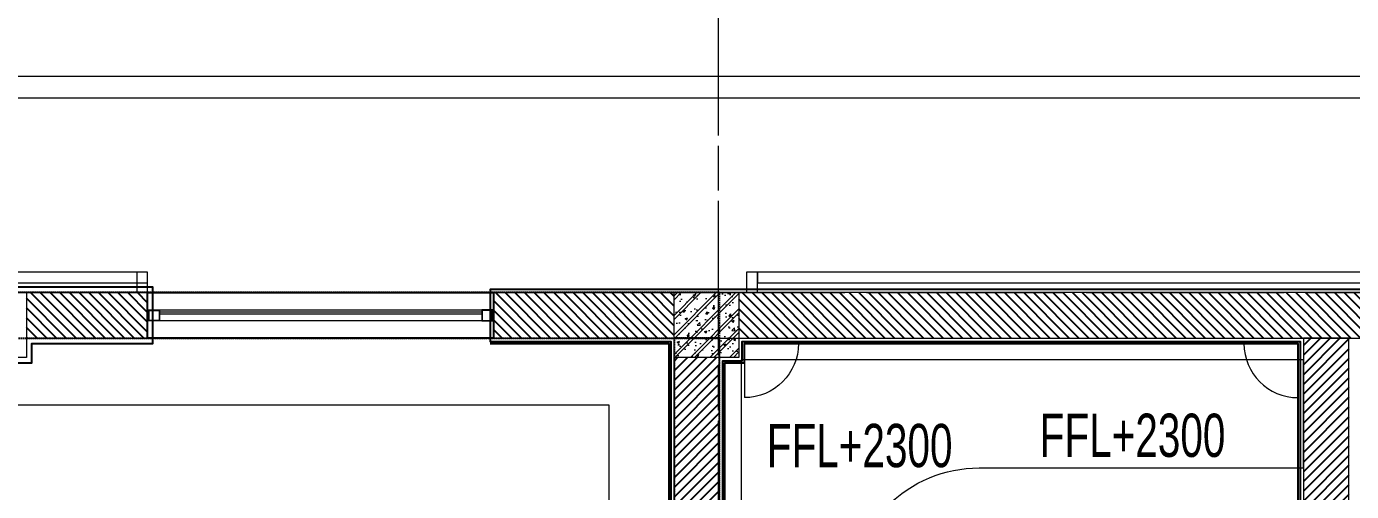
# Model space of a CAD drawing. Header units: millimetres. Extents: x -343543 to 400519, y -115663 to 104219.
# Drawn here: x -333163 to -327036, y 18481 to 20630 of the extents above; entities that cross this region are included whole.
import ezdxf
from ezdxf.xclip import XClip

# ---------------------------------------------------------------- set-up
doc = ezdxf.new("R2010")
doc.units = ezdxf.units.MM
doc.header["$XCLIPFRAME"] = 0
doc.linetypes.add('XREF MAT BANG TUONG XAY$0$CENTER', pattern=[50.8, 31.75, -6.35, 6.35, -6.35])
doc.linetypes.add('XREF MAT BANG TUONG XAY$0$xref_IKIGAI_Cot$0$HIDDEN', pattern=[9.525, 6.35, -3.175])
doc.layers.get('0').update_dxf_attribs({"color": 231, "lineweight": 0})
doc.layers.get('DefPoints').update_dxf_attribs({"color": 191})
for name, color, linetype, lineweight in [('A-SYMBOLS', 10, 'Continuous', 13), ('SME-E-POW-NOTE', 134, 'Continuous', 18), ('XREF MAT BANG TUONG XAY$0$01.Xref _MB T1$0$A-FNSH', 8, 'Continuous', 9), ('XREF MAT BANG TUONG XAY$0$01.Xref _MB T1$0$A-GLAZ', 8, 'Continuous', 13), ('XREF MAT BANG TUONG XAY$0$01.Xref _MB T1$0$A-LITE', 8, 'Continuous', 9), ('XREF MAT BANG TUONG XAY$0$01.Xref _MB T1$0$A-RAIL', 8, 'Continuous', 9), ('XREF MAT BANG TUONG XAY$0$01.Xref _MB T1$0$A-TEXT', 8, 'Continuous', 25), ('XREF MAT BANG TUONG XAY$0$A-GRID', 8, 'XREF MAT BANG TUONG XAY$0$CENTER', 15), ('XREF MAT BANG TUONG XAY$0$A-WALL-INT', 8, 'Continuous', 9), ('XREF MAT BANG TUONG XAY$0$P-SANRFIM', 8, 'Continuous', 13), ('XREF MAT BANG TUONG XAY$0$xref_IKIGAI_Cot$0$A-FNSH', 8, 'Continuous', 9), ('XREF MAT BANG TUONG XAY$0$xref_IKIGAI_Cot$0$A-PATT', 8, 'Continuous', 5)]:
    doc.layers.add(name, color=color, linetype=linetype, lineweight=lineweight)
doc.layers.add('fix lightting red', color=1, linetype='Continuous', lineweight=5, true_color=0xff0000)
for name, color, linetype in [('XREF MAT BANG TUONG XAY$0$A-FNSH', 8, 'Continuous'), ('XREF MAT BANG TUONG XAY$0$A-FURN', 8, 'Continuous'), ('XREF MAT BANG TUONG XAY$0$A-PATT', 8, 'Continuous'), ('XREF MAT BANG TUONG XAY$0$xref_IKIGAI_Cot$0$S-HIDD', 8, 'XREF MAT BANG TUONG XAY$0$xref_IKIGAI_Cot$0$HIDDEN')]:
    doc.layers.add(name, color=color, linetype=linetype)
doc.styles.add('SME-TEXT', font='sme.shx', dxfattribs={"width": 0.7})

# ---------------------------------------------------------------- blocks, each defined once
blk = doc.blocks.new('XREF MAT BANG TUONG XAY$0$01.Xref _MB T1$0$A$Cfb76151b')
at = {"color": 8}
for points in [[(0, 0), (50, 0), (50, 50), (0, 50)], [(2, 2), (48, 2), (48, 48), (2, 48)]]:
    blk.add_lwpolyline(points, close=True, dxfattribs=at)
blk = doc.blocks.new('XREF MAT BANG TUONG XAY$0$01.Xref _MB T1$0$A$Cc763f58b')
at = {"layer": 'DefPoints', "color": 8}
blk.add_line((5, -50), (5, 0), dxfattribs=at)
at = {"layer": 'XREF MAT BANG TUONG XAY$0$01.Xref _MB T1$0$A-FNSH', "color": 8}
for centre, start, end in [((2.5, 2.3), 222.69033, 317.30967), ((2.5, -52.3), 42.69033, 137.30967)]:
    blk.add_arc(centre, 3.4, start, end, dxfattribs=at)
blk = doc.blocks.new('*U112')
at = {"layer": 'XREF MAT BANG TUONG XAY$0$01.Xref _MB T1$0$A-GLAZ'}
for p, q in [((1545, 20), (55, 20)), ((1545, 10), (55, 10))]:
    blk.add_line(p, q, dxfattribs=at)
at = {"layer": 'XREF MAT BANG TUONG XAY$0$01.Xref _MB T1$0$A-LITE', "color": 8}
blk.add_lwpolyline([(1545, 50), (55, 50), (55, 0), (1545, 0)], close=True, dxfattribs=at)
at = {"layer": 'XREF MAT BANG TUONG XAY$0$01.Xref _MB T1$0$A-FNSH', "color": 8, "rotation": 180}
blk.add_blockref('XREF MAT BANG TUONG XAY$0$01.Xref _MB T1$0$A$Cc763f58b', (5, 0), dxfattribs=at)
at = {"layer": 'XREF MAT BANG TUONG XAY$0$01.Xref _MB T1$0$A-FNSH', "color": 8, "xscale": -1, "rotation": 180}
blk.add_blockref('XREF MAT BANG TUONG XAY$0$01.Xref _MB T1$0$A$Cc763f58b', (1595, 0), dxfattribs=at)
at = {"layer": 'XREF MAT BANG TUONG XAY$0$01.Xref _MB T1$0$A-GLAZ', "color": 8}
blk.add_blockref('XREF MAT BANG TUONG XAY$0$01.Xref _MB T1$0$A$Cfb76151b', (5, 0), dxfattribs=at)
at = {"layer": 'XREF MAT BANG TUONG XAY$0$01.Xref _MB T1$0$A-GLAZ', "color": 8, "xscale": -1}
blk.add_blockref('XREF MAT BANG TUONG XAY$0$01.Xref _MB T1$0$A$Cfb76151b', (1595, 0), dxfattribs=at)
blk = doc.blocks.new('XREF MAT BANG TUONG XAY$0$00.xref_IKIGAI_Truc')
at = {"layer": 'XREF MAT BANG TUONG XAY$0$A-GRID', "color": 8, "ltscale": 20}
for points in [[(8600, -4179.1), (8600, 22924.4)], [(-2907.5, 19400), (42750, 19400)]]:
    blk.add_lwpolyline(points, dxfattribs=at)
blk = doc.blocks.new('XREF MAT BANG TUONG XAY$0$xref_IKIGAI_Cot')
at = {"layer": 'XREF MAT BANG TUONG XAY$0$xref_IKIGAI_Cot$0$A-PATT'}
h = blk.add_hatch(dxfattribs=at)
h.set_pattern_fill('BT-01', color=8, scale=15, pattern_type=2)
h.set_pattern_definition([(50, (80, 80), (107.58903, -9.41282), [11.25, -123.75]), (355, (80, 80), (-20.8127, 112.8288), [9, -99]), (100.4514, (88.97, 79.22), (86.7764, 103.41593), [9.56103, -105.1713]), (46.1842, (80, 110), (160.08616, -24.82785), [16.875, -185.625]), (96.6356, (93.34, 107.93), (140.1994, 146.1177), [14.3415, -157.757]), (351.1842, (80, 110), (140.1993, 146.1178), [13.5, -148.5]), (21, (95, 102.5), (89.53606, -60.39283), [11.25, -123.75]), (326, (95, 102.5), (36.4973, 108.7725), [9, -99]), (71.4514, (102.46, 97.47), (126.0334, 48.3796), [9.56103, -105.1713]), (37.5, (80, 80), (1.82398, 49.93408), [0, -97.8, 0, -100.5, 0, -99.375]), (7.5, (80, 80), (39.46043, 59.16176), [0, -57.3, 0, -95.55, 0, -37.875]), (327.5, (46.55, 80), (80.073365, -3.38323), [0, -37.5, 0, -117, 0, -155.25]), (317.5, (31.55, 80), (87.47793, 15.01575), [0, -48.75, 0, -77.7, 0, -110.25]), (45, (80, 80), (-45.07806, 45.07806), []), (45, (80, 98.375), (-45.07806, 45.07806), [])])
h.paths.add_polyline_path([(8395, 19400), (8695, 19400), (8695, 19100), (8395, 19100)])
at = {"layer": 'XREF MAT BANG TUONG XAY$0$A-GRID', "color": 8, "ltscale": 20}
for points in [[(8600, -4179.1), (8600, 22924.4)], [(-2907.5, 19400), (42750, 19400)]]:
    blk.add_lwpolyline(points, dxfattribs=at)
at = {"layer": 'XREF MAT BANG TUONG XAY$0$xref_IKIGAI_Cot$0$A-FNSH', "color": 8}
blk.add_lwpolyline([(8395, 19400), (8695, 19400), (8695, 19100), (8395, 19100)], close=True, dxfattribs=at)
at = {"layer": 'XREF MAT BANG TUONG XAY$0$xref_IKIGAI_Cot$0$S-HIDD', "color": 8}
for points in [[(8605, 19400), (0, 19400), (0, 19190), (8605, 19190)], [(8395, 15900), (8605, 15900), (8605, 19190), (8395, 19190)]]:
    blk.add_lwpolyline(points, close=True, dxfattribs=at)
blk = doc.blocks.new('*U231')
at = {"layer": 'XREF MAT BANG TUONG XAY$0$A-PATT'}
h = blk.add_hatch(dxfattribs=at)
h.set_pattern_fill('ANSI31', color=8, scale=10)
h.set_pattern_definition([(45, (38646.79, -11293.564), (-22.45064, 22.45064), [])])
h.paths.add_polyline_path([(-38.7, 47.5), (3161.3, 47.5), (3161.3, -162.5), (-38.7, -162.5)])
at = {"layer": 'XREF MAT BANG TUONG XAY$0$A-WALL-INT', "color": 8}
blk.add_lwpolyline([(-38.7, 47.5), (3161.3, 47.5), (3161.3, -162.5), (-38.7, -162.5)], close=True, dxfattribs=at)
blk = doc.blocks.new('*U280')
at = {"layer": 'XREF MAT BANG TUONG XAY$0$A-PATT'}
h = blk.add_hatch(dxfattribs=at)
h.set_pattern_fill('ANSI31', color=8, scale=10)
h.set_pattern_definition([(45, (38906.79, -11293.564), (-22.45064, 22.45064), [])])
h.paths.add_polyline_path([(-38.7, 47.5), (3421.3, 47.5), (3421.3, -162.5), (-38.7, -162.5)])
at = {"layer": 'XREF MAT BANG TUONG XAY$0$A-WALL-INT', "color": 8}
blk.add_lwpolyline([(-38.7, 47.5), (3421.3, 47.5), (3421.3, -162.5), (-38.7, -162.5)], close=True, dxfattribs=at)
blk = doc.blocks.new('*U232')
at = {"layer": 'XREF MAT BANG TUONG XAY$0$A-PATT'}
h = blk.add_hatch(dxfattribs=at)
h.set_pattern_fill('ANSI31', color=8, scale=10)
h.set_pattern_definition([(45, (41235.113, -11293.564), (-22.45064, 22.45064), [])])
h.paths.add_polyline_path([(-38.7, 47.5), (5749.6, 47.5), (5749.6, -162.5), (-38.7, -162.5)])
at = {"layer": 'XREF MAT BANG TUONG XAY$0$A-WALL-INT', "color": 8}
blk.add_lwpolyline([(-38.7, 47.5), (5749.6, 47.5), (5749.6, -162.5), (-38.7, -162.5)], close=True, dxfattribs=at)
blk = doc.blocks.new('*U245')
at = {"layer": 'XREF MAT BANG TUONG XAY$0$A-PATT'}
h = blk.add_hatch(dxfattribs=at)
h.set_pattern_fill('ANSI31', color=8, scale=10)
h.set_pattern_definition([(45, (36281.79, -11293.564), (-22.45064, 22.45064), [])])
h.paths.add_polyline_path([(-38.7, 47.5), (796.3, 47.5), (796.3, -162.5), (-38.7, -162.5)])
at = {"layer": 'XREF MAT BANG TUONG XAY$0$A-WALL-INT', "color": 8}
blk.add_lwpolyline([(-38.7, 47.5), (796.3, 47.5), (796.3, -162.5), (-38.7, -162.5)], close=True, dxfattribs=at)
blk = doc.blocks.new('*U246')
at = {"layer": 'XREF MAT BANG TUONG XAY$0$A-PATT'}
h = blk.add_hatch(dxfattribs=at)
h.set_pattern_fill('ANSI31', color=8, scale=10)
h.set_pattern_definition([(45, (36006.78, -11293.564), (-22.45064, 22.45064), [])])
h.paths.add_polyline_path([(-38.7, 47.5), (521.3, 47.5), (521.3, -162.5), (-38.7, -162.5)])
at = {"layer": 'XREF MAT BANG TUONG XAY$0$A-WALL-INT', "color": 8}
blk.add_lwpolyline([(-38.7, 47.5), (521.3, 47.5), (521.3, -162.5), (-38.7, -162.5)], close=True, dxfattribs=at)
blk = doc.blocks.new('01.Xref _MB T1')
at = {"color": 8}
for points in [[(5959.99993, 19494.99932), (5909.99993, 19494.99932), (5909.99993, 19400.00017), (5959.99993, 19400.00017)], [(8780.00007, 19494.99915), (8730.00007, 19494.99915), (8730.00007, 19400), (8780.00007, 19400)], [(39999.98286, 2999.99997), (40000.00012, 19400), (-0.00011, 19399.99891), (0.00011, 2999.99997), (8394.99073, 2999.9999), (8394.99073, -99.99996), (31605.0109, -99.99952), (31605.0109, 3000.00035)], [(5350, 16199.99915), (8095, 16199.99915), (8095, 18879.99404), (5350, 18879.99404)]]:
    blk.add_lwpolyline(points, close=True, dxfattribs=at)
for points in [[(5350.00011, 15899.99915), (8395, 15900.00022), (8395, 19187.99989), (5399.99067, 19190.00266), (5399.99067, 19100.00025), (5000, 19100), (5000, 19190.00241), (300, 19190.00241), (300.00025, 18999.99692), (210.00036, 18999.99692), (210.00011, 10200), (5350.00011, 10200), (5350.00011, 15899.99915)], [(8605.00011, 15995.00022), (8604.98143, 19189.99915), (11305, 19189.99903)]]:
    blk.add_lwpolyline(points, dxfattribs=at)
at = {"layer": 'XREF MAT BANG TUONG XAY$0$01.Xref _MB T1$0$A-FNSH', "color": 8}
for points in [[(8394.99073, 1999.99999), (-1000, 1999.99998), (-1000.00012, 20399.99968), (14583.31301, 20400.0078)], [(-899.99999, 5519.99987), (-900.00012, 20299.99973), (14483.31306, 20300.00774), (14483.31333, 19400)]]:
    blk.add_lwpolyline(points, dxfattribs=at)
at = {"layer": 'XREF MAT BANG TUONG XAY$0$01.Xref _MB T1$0$A-RAIL', "color": 8}
for points in [[(4459.99993, 19494.99888), (4459.99993, 19444.99888), (5959.99993, 19444.99932), (5959.99993, 19494.99932)], [(8780.00007, 19494.99885), (8780.00007, 19444.99885), (14180.00007, 19444.9993), (14180.00007, 19494.9993)]]:
    blk.add_lwpolyline(points, close=True, dxfattribs=at)
at = {"layer": 'XREF MAT BANG TUONG XAY$0$01.Xref _MB T1$0$A-TEXT', "color": 8}
blk.add_lwpolyline([(5959.99993, 19400), (7559.99981, 19400), (7559.99981, 19190.00763), (5959.99993, 19190.00763)], close=True, dxfattribs=at)
at = {"layer": 'XREF MAT BANG TUONG XAY$0$A-FNSH', "color": 8}
for points in [[(14165.00007, 19414.99916), (7544.99993, 19415.00765), (7544.99993, 19174.99886), (8379.99034, 19175.00748), (8380.00005, 15885.00022), (9724.93809, 15884.99914), (9724.93809, 16009.99923), (8620.00015, 16009.9928), (8620.00776, 19085.00042), (8709.99008, 19085.0002), (8709.99008, 19174.99915), (11290, 19174.99903), (11290, 16010.00022), (11195, 16010.00022), (11195, 15885.00022), (11290, 15885.00022), (11290, 15714.99997), (11530, 15714.99997)], [(7544.99993, 19164.99886), (8369.99037, 19165.00738), (8370.00008, 15875.00023), (9734.93809, 15874.99913), (9734.93809, 16019.99929), (8630.00017, 16019.99286), (8630.00774, 19075.0004), (8719.99008, 19075.00017), (8719.99008, 19164.99915), (11280, 19164.99904), (11280, 16020.00022), (11185, 16020.00022), (11185, 15875.00022), (11280, 15875.00022), (11280, 15704.99997), (11540, 15704.99997)]]:
    blk.add_lwpolyline(points, dxfattribs=at)
blk.add_lwpolyline([(4434.99994, 19425.00323), (4434.9998, 19165.00257), (4974.99072, 19164.99917), (4974.9905, 19075.00103), (5424.88798, 19075.0002), (5425.25844, 19165.00241), (5984.99993, 19165.00241), (5984.99993, 19425.0024)], close=True, dxfattribs=at)
at = {"layer": 'XREF MAT BANG TUONG XAY$0$P-SANRFIM', "color": 8}
blk.add_lwpolyline([(11305, 19089.99915), (8704.98143, 19089.99915), (8704.98143, 15995.00022), (9204.99408, 15994.99992), (9204.99408, 17989.99908, -0.4142135681), (9804.9941, 18589.99908), (11305, 18589.99905)], format="xyb", close=True, dxfattribs=at)
at = {"color": 8}
blk.add_blockref('XREF MAT BANG TUONG XAY$0$00.xref_IKIGAI_Truc', (0.00011, 0), dxfattribs=at)
ref = blk.add_blockref('XREF MAT BANG TUONG XAY$0$xref_IKIGAI_Cot', (-0.00927, -0.00001), dxfattribs=at)
XClip(ref).set_block_clipping_path([(-1610.3425959283, -2225.6693134198), (41829.1295208634, 21555.8819575264)])
at = {"layer": 'XREF MAT BANG TUONG XAY$0$01.Xref _MB T1$0$A-TEXT', "color": 8, "xscale": -1, "rotation": 180}
blk.add_blockref('*U112', (5960.00836, 19320), dxfattribs=at)
at = {"layer": 'XREF MAT BANG TUONG XAY$0$A-FURN', "color": 8, "xscale": -1}
for name, p in [('*U246', (5921.29332, 19352.51102)), ('*U245', (8356.2934, 19352.50763))]:
    blk.add_blockref(name, p, dxfattribs=at)
for name, p, rotation in [('*U232', (8733.68861, 19237.49914), 180), ('*U280', (11467.49912, 15768.6825), 270), ('*U231', (8557.5, 15938.6989), 270)]:
    blk.add_blockref(name, p, dxfattribs=dict(at, rotation=rotation))
blk = doc.blocks.new('LT10')
for points in [[(0, 0), (-250, 0)], [(0, 0), (0, -250)]]:
    blk.add_lwpolyline(points)
blk.add_arc((0, 0), 250, 180, 270)

msp = doc.modelspace()

# ---------------------------------------------------------------- block references
at = {"layer": 'A-SYMBOLS'}
msp.add_blockref('01.Xref _MB T1', (-338563.5, 0), dxfattribs=at)

# ---------------------------------------------------------------- next in the draw order: block references
at = {"layer": 'fix lightting red', "xscale": -1}
msp.add_blockref('LT10', (-329843.5, 19165), dxfattribs=at)
at = {"layer": 'fix lightting red'}
msp.add_blockref('LT10', (-327283.5, 19165), dxfattribs=at)

# ---------------------------------------------------------------- next in the draw order: texts
at = {"layer": 'SME-E-POW-NOTE', "style": 'SME-TEXT', "width": 0.7}
for p in [(-328477.8, 18641), (-329739.8, 18593.6)]:
    msp.add_text('FFL+2300', height=200, dxfattribs=at).set_placement(p)

doc.saveas('drawing.dxf')
